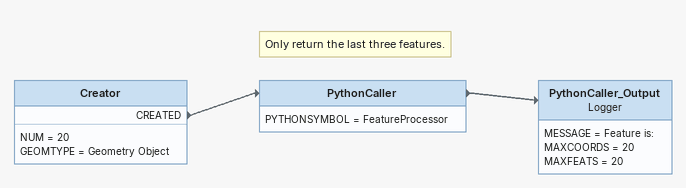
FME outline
Creator
    NUM = 20
    GEOMTYPE = Geometry Object
    CREATED -> PythonCaller
Note: Only return the last three features.
PythonCaller
    PYTHONSYMBOL = FeatureProcessor
    -> PythonCaller_Output
PythonCaller_Output: Logger
    MESSAGE = Feature is:
    MAXCOORDS = 20
    MAXFEATS = 20
